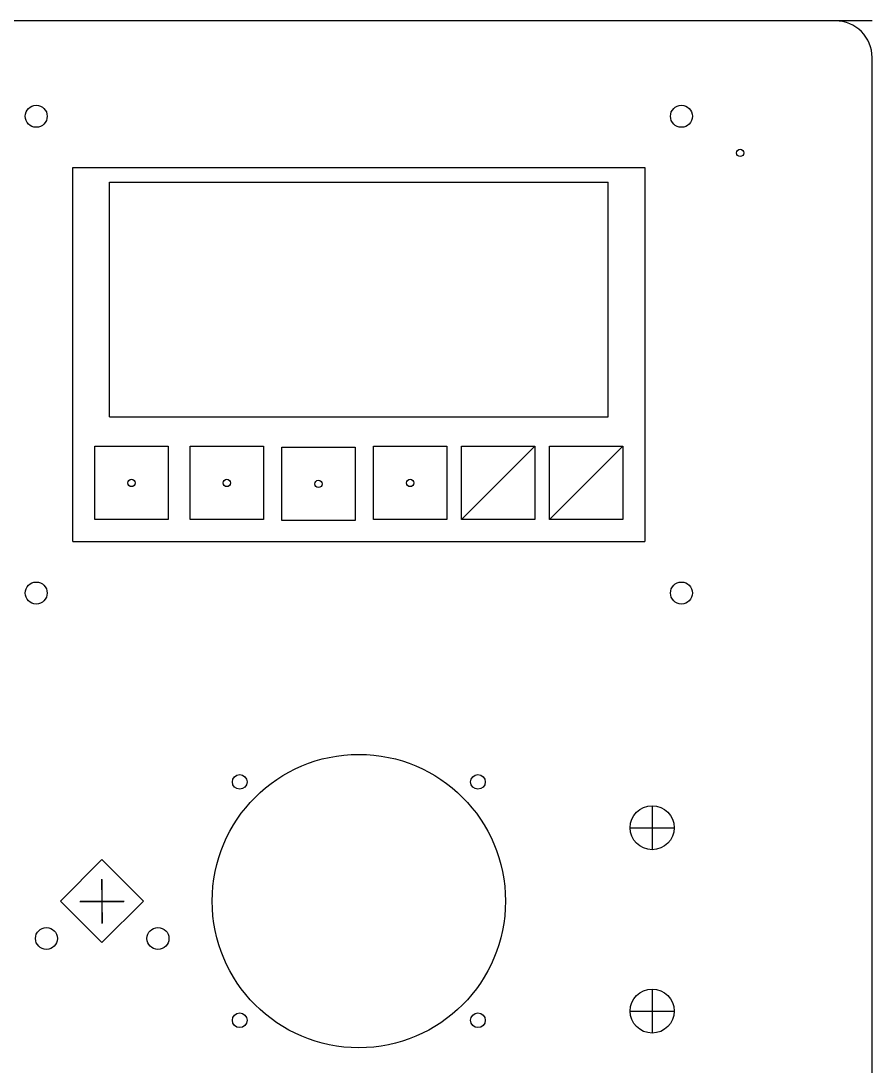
# Model space of a CAD drawing. Header units: millimetres. Extents: x -60 to 300, y -300 to 180.
# Drawn here: x 123.9 to 240, y 37.5 to 180 of the extents above; entities that cross this region are included whole.
import ezdxf

# ---------------------------------------------------------------- set-up
doc = ezdxf.new("R2010")
doc.units = ezdxf.units.MM
doc.linetypes.add('ACAD_ISO02W100', pattern=[15, 12, -3])
doc.layers.add('dimensions', color=16, linetype='ACAD_ISO02W100', lineweight=25, true_color=0x7f0000)
doc.layers.add('drills', color=2, linetype='Continuous', lineweight=25, true_color=0xffff00)

msp = doc.modelspace()

# ---------------------------------------------------------------- linework, layer by layer
at = {"layer": 'dimensions'}
for p, q in [((210, 73), (210, 67)), ((207, 70), (213, 70)), ((134.92, 63), (135, 57)), ((134.97, 62.95), (134.97, 56.95)), ((131.97, 59.95), (137.97, 59.95)), ((132, 60), (138, 60)), ((210, 48), (210, 42)), ((207, 45), (213, 45))]:
    msp.add_line(p, q, dxfattribs=at)
at = {"layer": 'drills'}
for p, q in [((240, 180), (5, 180)), ((240, 5), (240, 175)), ((131, 160), (209, 160)), ((131, 109), (131, 160)), ((209, 160), (209, 109)), ((136, 126), (136, 158)), ((136, 158), (204, 158)), ((204, 126), (204, 158)), ((136, 126), (204, 126)), ((134, 122), (144, 122)), ((134, 112), (134, 122)), ((144, 122), (144, 112)), ((147, 122), (157, 122)), ((147, 112), (147, 122)), ((157, 122), (157, 112)), ((159.49, 121.87), (169.49, 121.87)), ((159.49, 111.87), (159.49, 121.87)), ((169.49, 121.87), (169.49, 111.87)), ((172, 122), (182, 122)), ((172, 112), (172, 122)), ((182, 122), (182, 112)), ((184, 122), (194, 122)), ((184, 112), (184, 122)), ((194, 122), (184, 112)), ((194, 122), (194, 112)), ((196, 122), (206, 122)), ((196, 112), (196, 122)), ((206, 122), (196, 112)), ((206, 122), (206, 112)), ((144, 112), (134, 112)), ((157, 112), (147, 112)), ((169.49, 111.87), (159.49, 111.87)), ((182, 112), (172, 112)), ((194, 112), (184, 112)), ((206, 112), (196, 112)), ((131, 109), (209, 109)), ((129.3, 60), (134.96, 65.66)), ((140.62, 60), (134.96, 65.66)), ((134.96, 54.34), (129.3, 60)), ((134.96, 54.34), (140.62, 60))]:
    msp.add_line(p, q, dxfattribs=at)
for centre, radius in [((126, 167), 1.5), ((214, 167), 1.5), ((222, 162), 0.5), ((139, 117), 0.5), ((152, 117), 0.5), ((164.49, 116.87), 0.5), ((177, 117), 0.5), ((126, 102), 1.5), ((214, 102), 1.5), ((170, 60), 20), ((153.75, 76.25), 1), ((186.25, 76.25), 1), ((210, 70), 3), ((127.4, 54.9), 1.5), ((142.6, 54.9), 1.5), ((210, 45), 3), ((153.75, 43.75), 1), ((186.25, 43.75), 1)]:
    msp.add_circle(centre, radius, dxfattribs=at)
msp.add_arc((235, 175), 5, 0, 90, dxfattribs=at)

doc.saveas('drawing.dxf')
